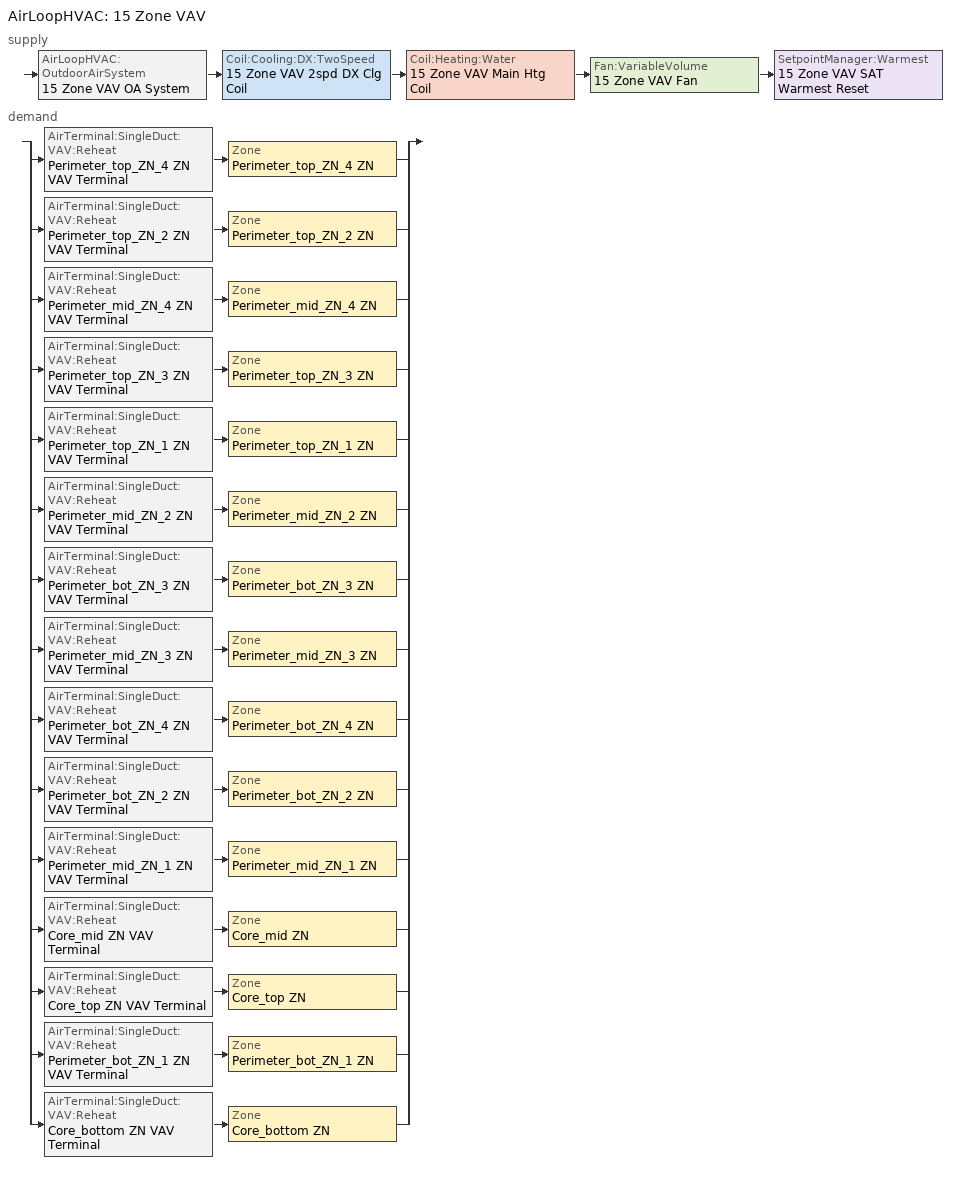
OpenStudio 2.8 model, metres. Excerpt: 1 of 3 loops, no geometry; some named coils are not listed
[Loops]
AirLoopHVAC '15 Zone VAV'
 supply: AirLoopHVAC:OutdoorAirSystem '15 Zone VAV OA System' > Coil:Cooling:DX:TwoSpeed '15 Zone VAV 2spd DX Clg Coil' > Coil:Heating:Water '15 Zone VAV Main Htg Coil' > Fan:VariableVolume '15 Zone VAV Fan' > SetpointManager:Warmest '15 Zone VAV SAT Warmest Reset'
 demand: split
  | AirTerminal:SingleDuct:VAV:Reheat 'Perimeter_top_ZN_4 ZN VAV Terminal' > Zone 'Perimeter_top_ZN_4 ZN'
  | AirTerminal:SingleDuct:VAV:Reheat 'Perimeter_top_ZN_2 ZN VAV Terminal' > Zone 'Perimeter_top_ZN_2 ZN'
  | AirTerminal:SingleDuct:VAV:Reheat 'Perimeter_mid_ZN_4 ZN VAV Terminal' > Zone 'Perimeter_mid_ZN_4 ZN'
  | AirTerminal:SingleDuct:VAV:Reheat 'Perimeter_top_ZN_3 ZN VAV Terminal' > Zone 'Perimeter_top_ZN_3 ZN'
  | AirTerminal:SingleDuct:VAV:Reheat 'Perimeter_top_ZN_1 ZN VAV Terminal' > Zone 'Perimeter_top_ZN_1 ZN'
  | AirTerminal:SingleDuct:VAV:Reheat 'Perimeter_mid_ZN_2 ZN VAV Terminal' > Zone 'Perimeter_mid_ZN_2 ZN'
  | AirTerminal:SingleDuct:VAV:Reheat 'Perimeter_bot_ZN_3 ZN VAV Terminal' > Zone 'Perimeter_bot_ZN_3 ZN'
  | AirTerminal:SingleDuct:VAV:Reheat 'Perimeter_mid_ZN_3 ZN VAV Terminal' > Zone 'Perimeter_mid_ZN_3 ZN'
  | AirTerminal:SingleDuct:VAV:Reheat 'Perimeter_bot_ZN_4 ZN VAV Terminal' > Zone 'Perimeter_bot_ZN_4 ZN'
  | AirTerminal:SingleDuct:VAV:Reheat 'Perimeter_bot_ZN_2 ZN VAV Terminal' > Zone 'Perimeter_bot_ZN_2 ZN'
  | AirTerminal:SingleDuct:VAV:Reheat 'Perimeter_mid_ZN_1 ZN VAV Terminal' > Zone 'Perimeter_mid_ZN_1 ZN'
  | AirTerminal:SingleDuct:VAV:Reheat 'Core_mid ZN VAV Terminal' > Zone 'Core_mid ZN'
  | AirTerminal:SingleDuct:VAV:Reheat 'Core_top ZN VAV Terminal' > Zone 'Core_top ZN'
  | AirTerminal:SingleDuct:VAV:Reheat 'Perimeter_bot_ZN_1 ZN VAV Terminal' > Zone 'Perimeter_bot_ZN_1 ZN'
  | AirTerminal:SingleDuct:VAV:Reheat 'Core_bottom ZN VAV Terminal' > Zone 'Core_bottom ZN'
[Sizing:Zone] Zone Cooling Design Supply Air Temperature Input Method=SupplyAirTemperature; Zone Cooling Design Supply Air Temperature {C}=12.7778; Zone Cooling Design Supply Air Temperature Difference {deltaC}=11.11; Zone Heating Design Supply Air Temperature Input Method=SupplyAirTemperature; Zone Heating Design Supply Air Temperature {C}=40; Zone Heating Design Supply Air Temperature Difference {deltaC}=11.11; Zone Cooling Design Supply Air Humidity Ratio {kg-H2O/kg-air}=0.0085; Zone Heating Design Supply Air Humidity Ratio {kg-H2O/kg-air}=0.008; Cooling Design Air Flow Method=DesignDayWithLimit; Heating Design Air Flow Method=DesignDay; Account for Dedicated Outdoor Air System=No; Dedicated Outdoor Air System Control Strategy=NeutralSupplyAir; Dedicated Outdoor Air Low Setpoint Temperature for Design {C}=autosize; Dedicated Outdoor Air High Setpoint Temperature for Design {C}=autosize
Core_mid ZN; Core_top ZN; Perimeter_bot_ZN_1 ZN; Perimeter_bot_ZN_2 ZN; Perimeter_bot_ZN_3 ZN; Perimeter_bot_ZN_4 ZN; Perimeter_mid_ZN_1 ZN; Perimeter_mid_ZN_2 ZN; Perimeter_mid_ZN_3 ZN; Perimeter_mid_ZN_4 ZN; Perimeter_top_ZN_1 ZN; Perimeter_top_ZN_2 ZN; Perimeter_top_ZN_3 ZN; Perimeter_top_ZN_4 ZN
[Zone equipment]
Core_mid ZN: Core_mid ZN VAV Terminal
Core_top ZN: Core_top ZN VAV Terminal
Perimeter_bot_ZN_1 ZN: Perimeter_bot_ZN_1 ZN VAV Terminal
Perimeter_bot_ZN_2 ZN: Perimeter_bot_ZN_2 ZN VAV Terminal
Perimeter_bot_ZN_3 ZN: Perimeter_bot_ZN_3 ZN VAV Terminal
Perimeter_bot_ZN_4 ZN: Perimeter_bot_ZN_4 ZN VAV Terminal
Perimeter_mid_ZN_1 ZN: Perimeter_mid_ZN_1 ZN VAV Terminal
Perimeter_mid_ZN_2 ZN: Perimeter_mid_ZN_2 ZN VAV Terminal
Perimeter_mid_ZN_3 ZN: Perimeter_mid_ZN_3 ZN VAV Terminal
Perimeter_mid_ZN_4 ZN: Perimeter_mid_ZN_4 ZN VAV Terminal
Perimeter_top_ZN_1 ZN: Perimeter_top_ZN_1 ZN VAV Terminal
Perimeter_top_ZN_2 ZN: Perimeter_top_ZN_2 ZN VAV Terminal
Perimeter_top_ZN_3 ZN: Perimeter_top_ZN_3 ZN VAV Terminal
Perimeter_top_ZN_4 ZN: Perimeter_top_ZN_4 ZN VAV Terminal
[AirLoopHVAC]
15 Zone VAV: Availability Schedule=15 Zone VAV Occ Sch; Design Supply Air Flow Rate {m3/s}=AutoSize
[Sizing:System]
15 Zone VAV: Type of Load to Size On=Sensible; Design Outdoor Air Flow Rate {m3/s}=Autosize; Central Heating Maximum System Air Flow Ratio=0.3; Preheat Design Temperature {C}=7.22222; Preheat Design Humidity Ratio {kg-H2O/kg-Air}=0.008; Precool Design Temperature {C}=12.7778; Precool Design Humidity Ratio {kg-H2O/kg-Air}=0.008; Central Cooling Design Supply Air Temperature {C}=12.7778; Central Heating Design Supply Air Temperature {C}=12.7778; Sizing Option=Coincident; 100% Outdoor Air in Cooling=No; 100% Outdoor Air in Heating=No; Central Cooling Design Supply Air Humidity Ratio {kg-H2O/kg-Air}=0.0085; Central Heating Design Supply Air Humidity Ratio {kg-H2O/kg-Air}=0.008; Cooling Design Air Flow Method=DesignDay; Cooling Design Air Flow Rate {m3/s}=0; Heating Design Air Flow Method=DesignDay; Heating Design Air Flow Rate {m3/s}=0; System Outdoor Air Method=ZoneSum; Zone Maximum Outdoor Air Fraction=1; Cooling Supply Air Flow Rate Per Floor Area {m3/s-m2}=0.00996765; Cooling Fraction of Autosized Cooling Supply Air Flow Rate=1; Cooling Supply Air Flow Rate Per Unit Cooling Capacity {m3/s-W}=3.94755e-05; Heating Supply Air Flow Rate Per Floor Area {m3/s-m2}=0.00996765; Heating Fraction of Autosized Heating Supply Air Flow Rate=1; Heating Fraction of Autosized Cooling Supply Air Flow Rate=1; Heating Supply Air Flow Rate Per Unit Heating Capacity {m3/s-W}=3.15882e-05; Cooling Design Capacity Method=CoolingDesignCapacity; Cooling Design Capacity {W}=autosize; Cooling Design Capacity Per Floor Area {W/m2}=234.7; Fraction of Autosized Cooling Design Capacity=1; Heating Design Capacity Method=HeatingDesignCapacity; Heating Design Capacity {W}=autosize; Heating Design Capacity Per Floor Area {W/m2}=157; Fraction of Autosized Heating Design Capacity=1; Central Cooling Capacity Control Method=OnOff
[Fan:VariableVolume]
15 Zone VAV Fan: Availability Schedule=Always On Discrete; Fan Total Efficiency=0.6448; Pressure Rise {Pa}=996.356; Maximum Flow Rate {m3/s}=Autosize; Fan Power Minimum Flow Rate Input Method=Fraction; Fan Power Minimum Flow Fraction=0.25; Fan Power Minimum Air Flow Rate {m3/s}=0; Motor Efficiency=0.936; Motor In Airstream Fraction=1; Fan Power Coefficient 1=0.0407599; Fan Power Coefficient 2=0.088045; Fan Power Coefficient 3=-0.0729261; Fan Power Coefficient 4=0.94374; Fan Power Coefficient 5=0
[Coil:Cooling:DX:TwoSpeed]
15 Zone VAV 2spd DX Clg Coil: Availability Schedule=Always On Discrete; Rated High Speed Total Cooling Capacity {W}=Autosize; Rated High Speed Sensible Heat Ratio=Autosize; Rated High Speed COP {W/W}=3; Rated High Speed Air Flow Rate {m3/s}=Autosize; Total Cooling Capacity Function of Temperature Curve=Curve Biquadratic 1; Total Cooling Capacity Function of Flow Fraction Curve=Curve Quadratic 1; Energy Input Ratio Function of Temperature Curve=Curve Biquadratic 2; Energy Input Ratio Function of Flow Fraction Curve=Curve Quadratic 2; Part Load Fraction Correlation Curve=Curve Quadratic 3; Rated Low Speed Total Cooling Capacity {W}=Autosize; Rated Low Speed Sensible Heat Ratio=0.69; Rated Low Speed COP {W/W}=3; Low Speed Total Cooling Capacity Function of Temperature Curve=Curve Biquadratic 3; Low Speed Energy Input Ratio Function of Temperature Curve=Curve Biquadratic 4; Condenser Type=AirCooled; High Speed Evaporative Condenser Effectiveness=0; High Speed Evaporative Condenser Air Flow Rate {m3/s}=Autosize; High Speed Evaporative Condenser Pump Rated Power Consumption {W}=Autosize; Low Speed Evaporative Condenser Effectiveness=0; Low Speed Evaporative Condenser Air Flow Rate {m3/s}=Autosize; Low Speed Evaporative Condenser Pump Rated Power Consumption {W}=Autosize; Basin Heater Capacity {W/K}=10; Basin Heater Setpoint Temperature {C}=2
[Controller:OutdoorAir]
15 Zone VAV OA Controller: Minimum Outdoor Air Flow Rate {m3/s}=0; Maximum Outdoor Air Flow Rate {m3/s}=Autosize; Economizer Control Type=DifferentialDryBulb; Economizer Control Action Type=ModulateFlow; Lockout Type=NoLockout; Minimum Limit Type=FixedMinimum; Minimum Outdoor Air Schedule=15 Zone VAV Occ Sch; Controller Mechanical Ventilation=15 Zone VAV Vent Controller; High Humidity Control=No; Heat Recovery Bypass Control Type=BypassWhenOAFlowGreaterThanMinimum
[Controller:MechanicalVentilation]
15 Zone VAV Vent Controller: Availability Schedule=Always On Discrete; Demand Controlled Ventilation=Yes; System Outdoor Air Method=ZoneSum
[AirLoopHVAC:OutdoorAirSystem]
15 Zone VAV OA System: Controller=15 Zone VAV OA Controller
[AirTerminal:SingleDuct:VAV:Reheat] Availability Schedule=Always On Discrete; Maximum Air Flow Rate {m3/s}=AutoSize; Zone Minimum Air Flow Input Method=Constant; Constant Minimum Air Flow Fraction=0.1; Fixed Minimum Air Flow Rate {m3/s}=0; Maximum Hot Water or Steam Flow Rate {m3/s}=AutoSize; Minimum Hot Water or Steam Flow Rate {m3/s}=0; Convergence Tolerance=0.001; Damper Heating Action=ReverseWithLimits; Maximum Flow per Zone Floor Area During Reheat {m3/s-m2}=AutoSize; Maximum Flow Fraction During Reheat=0.5; Maximum Reheat Air Temperature {C}=40; Control For Outdoor Air=No
Name | Reheat Coil
Perimeter_top_ZN_4 ZN VAV Terminal | Perimeter_top_ZN_4 ZN Reheat Coil
Perimeter_top_ZN_2 ZN VAV Terminal | Perimeter_top_ZN_2 ZN Reheat Coil
Perimeter_mid_ZN_4 ZN VAV Terminal | Perimeter_mid_ZN_4 ZN Reheat Coil
Perimeter_top_ZN_3 ZN VAV Terminal | Perimeter_top_ZN_3 ZN Reheat Coil
Perimeter_top_ZN_1 ZN VAV Terminal | Perimeter_top_ZN_1 ZN Reheat Coil
Perimeter_mid_ZN_2 ZN VAV Terminal | Perimeter_mid_ZN_2 ZN Reheat Coil
Perimeter_bot_ZN_3 ZN VAV Terminal | Perimeter_bot_ZN_3 ZN Reheat Coil
Perimeter_mid_ZN_3 ZN VAV Terminal | Perimeter_mid_ZN_3 ZN Reheat Coil
Perimeter_bot_ZN_4 ZN VAV Terminal | Perimeter_bot_ZN_4 ZN Reheat Coil
Perimeter_bot_ZN_2 ZN VAV Terminal | Perimeter_bot_ZN_2 ZN Reheat Coil
Perimeter_mid_ZN_1 ZN VAV Terminal | Perimeter_mid_ZN_1 ZN Reheat Coil
Core_mid ZN VAV Terminal | Core_mid ZN Reheat Coil
Core_top ZN VAV Terminal | Core_top ZN Reheat Coil
Perimeter_bot_ZN_1 ZN VAV Terminal | Perimeter_bot_ZN_1 ZN Reheat Coil
Core_bottom ZN VAV Terminal | Core_bottom ZN Reheat Coil
[SetpointManager:Warmest]
15 Zone VAV SAT Warmest Reset: Control Variable=Temperature; Minimum Setpoint Temperature {C}=12.7778; Maximum Setpoint Temperature {C}=15.5556; Strategy=MaximumTemperature; Setpoint Node or NodeList=15 Zone VAV Supply Outlet Node
[Schedule:Ruleset]
15 Zone VAV Occ Sch: Default Day Schedule=15 Zone VAV Occ Sch Default; Summer Design Day Schedule=15 Zone VAV Occ Sch Summer Design Day; Winter Design Day Schedule=15 Zone VAV Occ Sch Winter Design Day
[Schedule:Day]
15 Zone VAV Occ Sch Default; 15 Zone VAV Occ Sch Winter Design Day; 15 Zone VAV Occ Sch Summer Design Day: 24, 0, 1
15 Zone VAV Occ Sch Monday; 15 Zone VAV Occ Sch Tuesday; 15 Zone VAV Occ Sch Wednesday; 15 Zone VAV Occ Sch Thursday; 15 Zone VAV Occ Sch Friday: 7, 0, 0, 18, 0, 1, 24, 0, 0
15 Zone VAV Occ Sch Saturday: 8, 0, 0, 12, 0, 1, 24, 0, 0
15 Zone VAV Occ Sch Sunday: 24, 0, 0
[Schedule:Rule] Schedule Ruleset=15 Zone VAV Occ Sch; Date Specification Type=DateRange; Start Month=1; Start Day=1; End Month=12
15 Zone VAV Occ Sch Monday Rule: Rule Order=6; Day Schedule=15 Zone VAV Occ Sch Monday; Apply Monday=Yes; End Day=25
15 Zone VAV Occ Sch Tuesday Rule: Rule Order=5; Day Schedule=15 Zone VAV Occ Sch Tuesday; End Day=26; Apply Tuesday=Yes
15 Zone VAV Occ Sch Wednesday Rule: Rule Order=4; Day Schedule=15 Zone VAV Occ Sch Wednesday; End Day=27; Apply Wednesday=Yes
15 Zone VAV Occ Sch Thursday Rule: Rule Order=3; Day Schedule=15 Zone VAV Occ Sch Thursday; End Day=28; Apply Thursday=Yes
15 Zone VAV Occ Sch Friday Rule: Rule Order=2; Day Schedule=15 Zone VAV Occ Sch Friday; End Day=29; Apply Friday=Yes
15 Zone VAV Occ Sch Saturday Rule: Rule Order=1; Day Schedule=15 Zone VAV Occ Sch Saturday; End Day=30; Apply Saturday=Yes
15 Zone VAV Occ Sch Sunday Rule: Rule Order=0; Day Schedule=15 Zone VAV Occ Sch Sunday; End Day=31; Apply Sunday=Yes
[Schedule:Constant]
Always On Discrete: Value=1
[Curve:Biquadratic] Minimum Value of x=17; Maximum Value of x=22; Minimum Value of y=13; Maximum Value of y=46
Name | Coefficient1 Constant | Coefficient2 x | Coefficient3 x**2 | Coefficient4 y | Coefficient5 y**2 | Coefficient6 x*y
Curve Biquadratic 1; Curve Biquadratic 3 | 0.42415 | 0.04426 | -0.00042 | 0.00333 | -8e-05 | -0.00021
Curve Biquadratic 2; Curve Biquadratic 4 | 1.23649 | -0.02431 | 0.00057 | -0.01434 | 0.00063 | -0.00038
[Curve:Quadratic]
Name | Coefficient1 Constant | Coefficient2 x | Coefficient3 x**2 | Minimum Value of x | Maximum Value of x
Curve Quadratic 1 | 0.77136 | 0.34053 | -0.11088 | 0.75918 | 1.13877
Curve Quadratic 2 | 1.2055 | -0.32953 | 0.12308 | 0.75918 | 1.13877
Curve Quadratic 3 | 0.771 | 0.229 | 0 | 0 | 1
